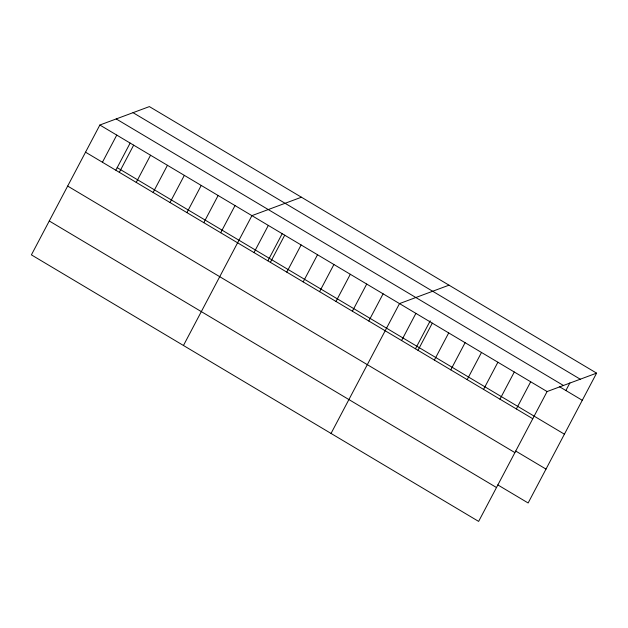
<?xml version="1.0" encoding="UTF-8"?>
<svg xmlns="http://www.w3.org/2000/svg" width="628" height="628" viewBox="0 0 628 628"><rect width="100%" height="100%" fill="white"/><g stroke="black" fill="none" stroke-linecap="round" stroke-linejoin="round"><path stroke-width="0.94" d="M99.86 125.019L31.4 254.866L478.63 521.405L547.09 391.558L596.6 373.134L149.37 106.595L99.86 125.019L547.09 391.558M102.435 162.252L116.761 135.091M115.866 170.141L130.137 143.074M119.328 172.323L133.654 145.154M136.221 182.395L150.547 155.226M153.122 192.458L167.441 165.297M170.015 202.53L184.342 175.361M186.909 212.602L201.235 185.433M203.81 222.673L218.128 195.504M220.703 232.737L235.021 205.568M183.454 345.494L251.922 215.639L301.432 197.216M253.995 252.582L268.321 225.413M267.928 260.761L282.192 233.702M270.393 262.355L284.719 235.186M286.792 272.128L301.118 244.959M303.191 281.901L317.517 254.733M319.589 291.675L333.908 264.506M335.988 301.448L350.306 274.279M352.387 311.221L366.705 284.052M368.785 320.994L383.104 293.826M331.042 433.446L399.502 303.599L449.012 285.175M401.582 340.541L415.901 313.372M415.508 348.721L430.227 320.814M417.981 350.314L432.3 323.145M434.38 360.087L448.698 332.919M450.778 369.861L465.097 342.692M467.169 379.634L481.495 352.465M483.568 389.407L497.894 362.238M499.966 399.18L514.293 372.012M516.365 408.954L530.691 381.785M565.875 390.522L569.91 382.884M596.6 373.134L528.14 502.981L497.8 484.902M133.034 112.671L580.264 379.21M116.204 118.935L563.426 385.474M559.32 386.613L582.274 400.295M117.185 167.645L564.407 434.184M85.541 152.188L532.764 418.727M515.667 451.014L546.007 469.1M67.675 186.069L514.897 452.607M49.267 220.985L496.497 487.524"/></g></svg>
